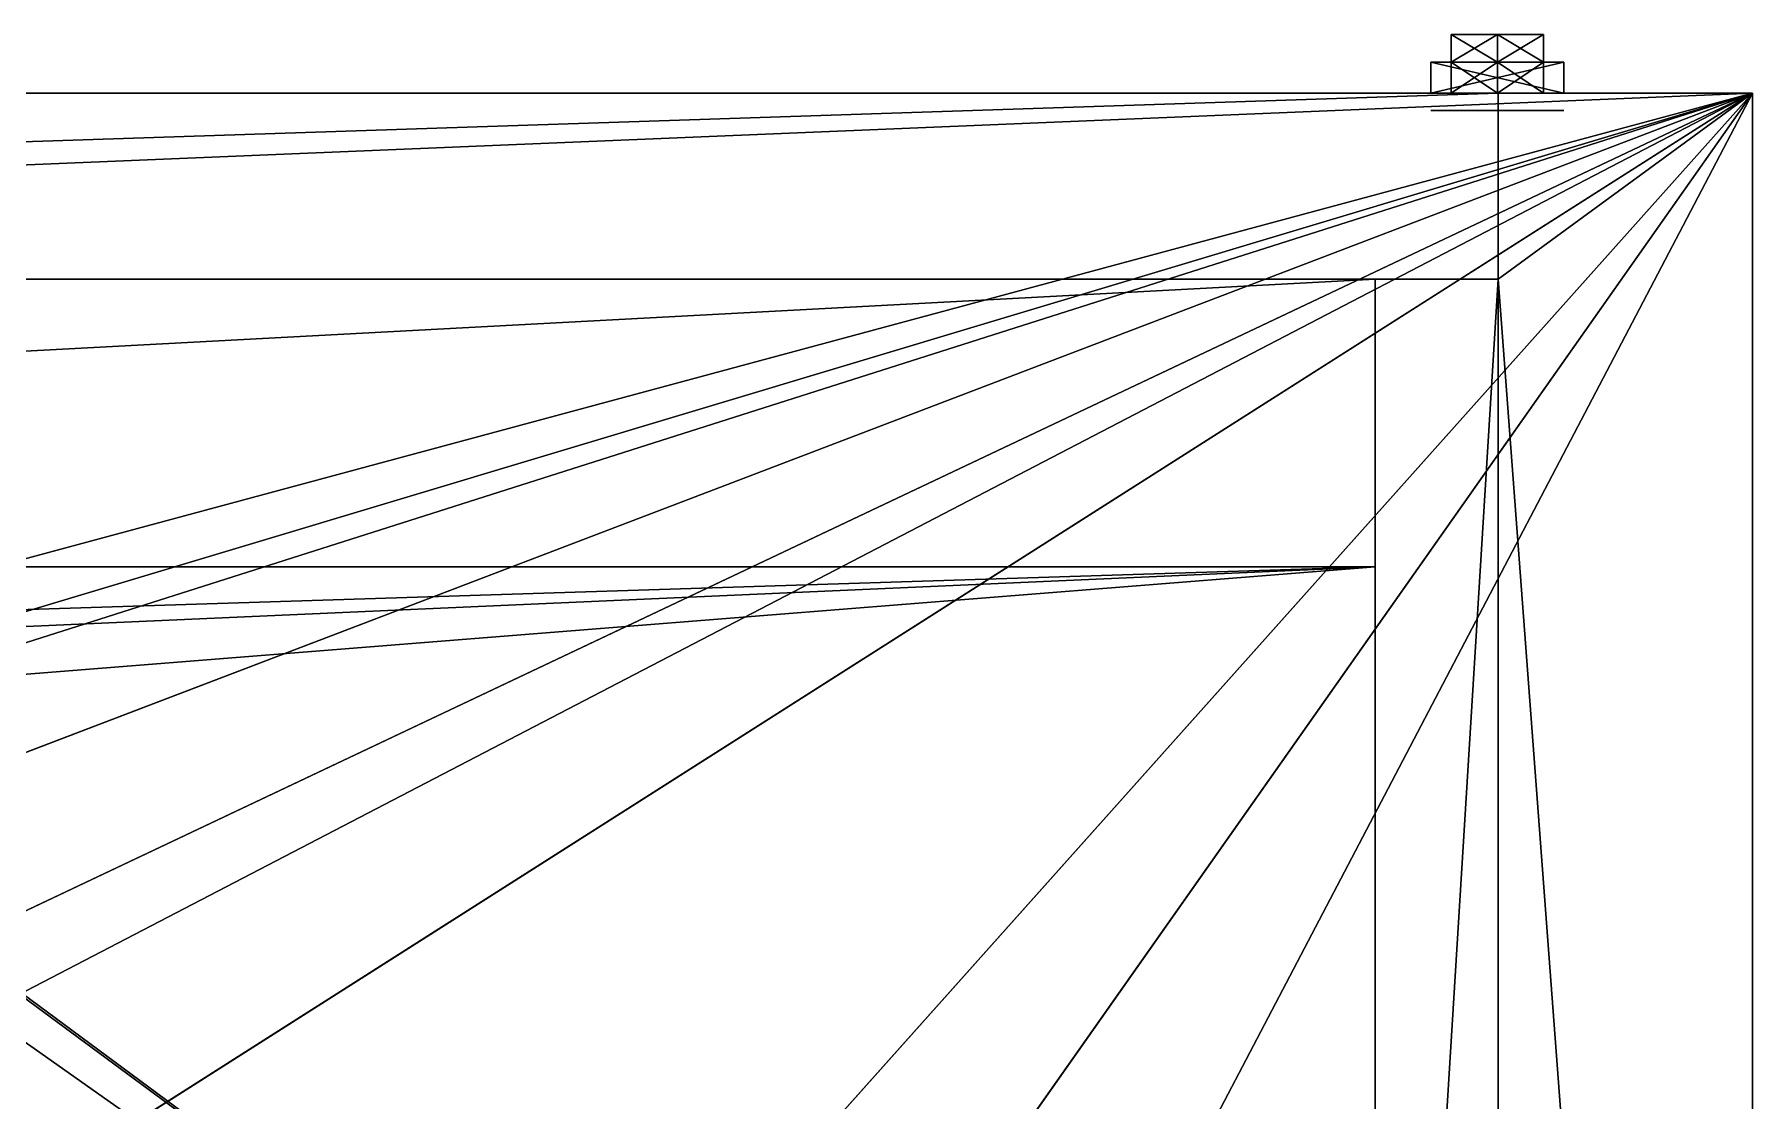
# Model space of a CAD drawing. Extents: x 0 to 36814, y -3929 to 172.
# Drawn here: x 36795.51 to 36814.01, y -3659.4 to -3647.92 of the extents above; entities that cross this region are included whole.
import ezdxf

# ---------------------------------------------------------------- set-up
doc = ezdxf.new("R2010")
doc.units = 0
doc.header["$LTSCALE"] = 25.4
doc.layers.get('0').update_dxf_attribs({"color": 13, "linetype": 'CONTINUOUS'})

# ---------------------------------------------------------------- blocks, each defined once
blk = doc.blocks.new('CVD_PLA_MA03_STL')
at = {"color": 0}
for p, q in [((36656.09, 662.242, 3775.241), (36716.801, 662.242, 3775.241)), ((36656.09, 662.242, 3777.241), (36716.801, 662.242, 3777.241)), ((36656.09, 662.242, 3775.241), (36716.801, 662.242, 3775.241)), ((36656.09, 662.242, 3777.241), (36716.801, 662.242, 3777.241)), ((36716.801, 662.242, 3775.241), (36719.539, 662.242, 3775.241)), ((36716.801, 662.242, 3775.241), (36719.539, 662.242, 3775.241)), ((36716.801, 662.242, 3775.241), (36716.801, 662.242, 3777.241)), ((36716.801, 662.242, 3777.241), (36716.801, 662.242, 3813.708)), ((36716.801, 662.242, 3777.241), (36716.801, 662.242, 3813.708)), ((36716.801, 658.242, 3777.241), (36716.801, 662.242, 3777.241)), ((36716.801, 658.242, 3777.241), (36716.801, 662.242, 3777.241)), ((36716.801, 662.242, 3775.241), (36716.801, 662.242, 3777.241)), ((36719.539, 662.242, 3775.241), (36719.539, 636.842, 3775.241)), ((36719.539, 662.242, 3775.241), (36719.539, 636.842, 3775.241)), ((36719.539, 662.242, 3775.241), (36719.539, 662.242, 3813.708)), ((36719.539, 662.242, 3775.241), (36719.539, 662.242, 3813.708)), ((36715.477, 658.242, 3777.241), (36716.801, 658.242, 3777.241)), ((36715.477, 658.242, 3798.716), (36715.477, 658.242, 3777.241)), ((36715.477, 658.242, 3798.716), (36715.477, 658.242, 3777.241)), ((36715.477, 650.197, 3777.241), (36715.477, 658.242, 3777.241)), ((36715.477, 650.197, 3777.241), (36715.477, 658.242, 3777.241)), ((36715.477, 658.242, 3777.241), (36716.801, 658.242, 3777.241)), ((36716.801, 658.242, 3777.241), (36716.801, 658.242, 3812.191)), ((36716.801, 658.242, 3777.241), (36716.801, 658.242, 3812.191)), ((36715.477, 650.197, 3780.341), (36657.41, 650.197, 3780.341)), ((36657.41, 650.197, 3777.241), (36715.477, 650.197, 3777.241)), ((36715.477, 650.197, 3780.341), (36657.41, 650.197, 3780.341)), ((36657.41, 650.197, 3777.241), (36715.477, 650.197, 3777.241)), ((36715.477, 650.197, 3777.241), (36715.477, 650.197, 3780.341)), ((36715.477, 650.197, 3780.341), (36715.477, 641.447, 3780.341)), ((36715.477, 650.197, 3780.341), (36715.477, 641.447, 3780.341)), ((36715.477, 650.197, 3777.241), (36715.477, 650.197, 3780.341)), ((36716.074, 649.707, 3775.241), (36716.074, 646.976, 3775.241)), ((36717.508, 649.707, 3775.241), (36716.074, 649.707, 3775.241)), ((36717.508, 649.707, 3775.427), (36716.074, 646.976, 3775.427)), ((36717.508, 649.707, 3775.427), (36716.074, 646.976, 3775.427)), ((36717.508, 649.707, 3775.427), (36716.074, 649.707, 3775.427)), ((36716.074, 649.707, 3775.427), (36716.074, 646.976, 3775.427)), ((36716.074, 646.976, 3774.904), (36716.074, 649.707, 3774.904)), ((36716.074, 649.707, 3774.904), (36716.293, 648.046, 3774.904)), ((36716.074, 649.707, 3774.904), (36716.293, 648.046, 3774.904)), ((36716.074, 649.707, 3774.904), (36716.293, 648.62, 3774.904)), ((36716.074, 649.707, 3774.904), (36716.293, 648.62, 3774.904)), ((36716.074, 649.707, 3774.904), (36716.793, 648.908, 3774.904)), ((36716.074, 649.707, 3774.904), (36716.793, 648.908, 3774.904)), ((36716.074, 649.707, 3774.904), (36717.508, 649.707, 3774.904)), ((36717.508, 649.707, 3775.241), (36716.074, 649.707, 3774.904)), ((36716.074, 649.707, 3774.904), (36716.074, 649.707, 3775.241)), ((36717.508, 649.707, 3775.241), (36716.074, 649.707, 3775.241)), ((36717.508, 649.707, 3775.241), (36716.074, 649.707, 3774.904)), ((36716.074, 649.707, 3774.904), (36717.508, 649.707, 3774.904)), ((36716.074, 649.707, 3774.904), (36716.074, 646.976, 3775.241)), ((36716.074, 649.707, 3775.241), (36716.074, 646.976, 3775.241)), ((36716.074, 649.707, 3774.904), (36716.074, 649.707, 3775.241)), ((36716.074, 649.707, 3774.904), (36716.074, 646.976, 3775.241)), ((36716.074, 646.976, 3774.904), (36716.074, 649.707, 3774.904)), ((36716.793, 648.908, 3774.904), (36717.508, 649.707, 3774.904)), ((36716.793, 648.908, 3774.904), (36717.508, 649.707, 3774.904)), ((36717.289, 648.046, 3774.904), (36717.508, 649.707, 3774.904)), ((36717.289, 648.046, 3774.904), (36717.508, 649.707, 3774.904)), ((36717.289, 648.62, 3774.904), (36717.508, 649.707, 3774.904)), ((36717.289, 648.62, 3774.904), (36717.508, 649.707, 3774.904)), ((36717.508, 646.976, 3775.241), (36717.508, 649.707, 3775.241)), ((36717.508, 646.976, 3775.427), (36717.508, 649.707, 3775.427)), ((36717.508, 649.707, 3774.904), (36717.508, 646.976, 3774.904)), ((36717.508, 649.707, 3775.241), (36717.508, 649.707, 3774.904)), ((36717.508, 646.976, 3774.904), (36717.508, 649.707, 3775.241)), ((36717.508, 646.976, 3775.241), (36717.508, 649.707, 3775.241)), ((36717.508, 646.976, 3774.904), (36717.508, 649.707, 3775.241)), ((36717.508, 649.707, 3774.904), (36717.508, 646.976, 3774.904)), ((36717.508, 649.707, 3775.241), (36717.508, 649.707, 3774.904)), ((36716.793, 648.908, 3774.904), (36716.293, 648.62, 3774.904)), ((36716.793, 648.908, 3774.904), (36716.293, 648.62, 3775.241)), ((36716.793, 648.908, 3774.904), (36716.293, 648.62, 3774.904)), ((36716.793, 648.908, 3774.904), (36716.293, 648.62, 3775.241)), ((36716.793, 648.908, 3775.241), (36716.293, 648.62, 3775.241)), ((36716.793, 648.908, 3774.904), (36716.293, 648.62, 3774.606)), ((36716.793, 648.908, 3774.904), (36716.293, 648.62, 3774.904)), ((36716.793, 648.908, 3774.904), (36716.293, 648.62, 3774.606)), ((36716.793, 648.908, 3774.606), (36716.293, 648.62, 3774.606)), ((36716.793, 648.908, 3774.904), (36716.293, 648.62, 3774.904)), ((36716.793, 648.908, 3774.606), (36716.293, 648.62, 3774.606)), ((36717.289, 648.62, 3774.904), (36716.793, 648.908, 3774.904)), ((36716.793, 648.908, 3774.904), (36716.793, 648.908, 3775.241)), ((36717.289, 648.62, 3774.904), (36716.793, 648.908, 3775.241)), ((36716.793, 648.908, 3774.904), (36716.793, 648.908, 3775.241)), ((36717.289, 648.62, 3774.904), (36716.793, 648.908, 3774.904)), ((36717.289, 648.62, 3774.904), (36716.793, 648.908, 3775.241)), ((36717.289, 648.62, 3775.241), (36716.793, 648.908, 3775.241)), ((36716.793, 648.908, 3774.904), (36716.793, 648.908, 3774.606)), ((36717.289, 648.62, 3774.904), (36716.793, 648.908, 3774.606)), ((36716.793, 648.908, 3774.904), (36716.793, 648.908, 3774.606)), ((36717.289, 648.62, 3774.904), (36716.793, 648.908, 3774.904)), ((36717.289, 648.62, 3774.904), (36716.793, 648.908, 3774.606)), ((36717.289, 648.62, 3774.606), (36716.793, 648.908, 3774.606)), ((36717.289, 648.62, 3774.904), (36716.793, 648.908, 3774.904)), ((36717.289, 648.62, 3774.606), (36716.793, 648.908, 3774.606)), ((36716.293, 648.62, 3774.904), (36716.293, 648.046, 3774.904)), ((36716.293, 648.62, 3775.241), (36716.293, 648.62, 3774.904)), ((36716.293, 648.046, 3774.904), (36716.293, 648.62, 3775.241)), ((36716.293, 648.62, 3775.241), (36716.293, 648.046, 3775.241)), ((36716.293, 648.046, 3774.904), (36716.293, 648.62, 3775.241)), ((36716.293, 648.62, 3774.904), (36716.293, 648.046, 3774.904)), ((36716.293, 648.62, 3775.241), (36716.293, 648.62, 3774.904)), ((36716.293, 648.62, 3774.606), (36716.293, 648.62, 3774.904)), ((36716.293, 648.62, 3774.606), (36716.293, 648.046, 3774.904)), ((36716.293, 648.62, 3774.904), (36716.293, 648.046, 3774.904)), ((36716.293, 648.62, 3774.606), (36716.293, 648.62, 3774.904)), ((36716.293, 648.62, 3774.606), (36716.293, 648.046, 3774.904)), ((36716.293, 648.62, 3774.606), (36716.293, 648.046, 3774.606)), ((36717.289, 648.62, 3774.904), (36716.293, 648.046, 3774.904)), ((36717.289, 648.62, 3774.904), (36716.293, 648.046, 3774.904)), ((36717.289, 648.62, 3774.904), (36716.293, 648.62, 3774.904)), ((36716.293, 648.62, 3774.904), (36716.293, 648.046, 3774.904)), ((36717.289, 648.62, 3774.904), (36716.293, 648.62, 3774.904)), ((36716.293, 648.62, 3774.606), (36716.293, 648.046, 3774.606)), ((36716.293, 648.62, 3774.606), (36717.289, 648.046, 3774.606)), ((36716.293, 648.62, 3774.606), (36717.289, 648.046, 3774.606)), ((36716.293, 648.62, 3774.606), (36717.289, 648.62, 3774.606)), ((36716.293, 648.62, 3774.606), (36717.289, 648.62, 3774.606)), ((36717.289, 648.046, 3774.904), (36717.289, 648.62, 3774.904)), ((36717.289, 648.62, 3774.904), (36717.289, 648.62, 3775.241)), ((36717.289, 648.62, 3774.904), (36717.289, 648.046, 3775.241)), ((36717.289, 648.046, 3775.241), (36717.289, 648.62, 3775.241)), ((36717.289, 648.62, 3774.904), (36717.289, 648.62, 3775.241)), ((36717.289, 648.62, 3774.904), (36717.289, 648.046, 3775.241)), ((36717.289, 648.046, 3774.904), (36717.289, 648.62, 3774.904)), ((36717.289, 648.046, 3774.606), (36717.289, 648.62, 3774.904)), ((36717.289, 648.046, 3774.904), (36717.289, 648.62, 3774.904)), ((36717.289, 648.046, 3774.606), (36717.289, 648.62, 3774.904)), ((36717.289, 648.046, 3774.606), (36717.289, 648.62, 3774.606)), ((36717.289, 648.62, 3774.606), (36717.289, 648.62, 3774.904)), ((36717.289, 648.62, 3774.606), (36717.289, 648.62, 3774.904)), ((36717.289, 648.046, 3774.904), (36717.289, 648.62, 3774.904)), ((36717.289, 648.046, 3774.606), (36717.289, 648.62, 3774.606)), ((36716.074, 646.976, 3774.904), (36716.293, 648.046, 3774.904)), ((36716.074, 646.976, 3774.904), (36716.293, 648.046, 3774.904)), ((36716.293, 648.046, 3774.904), (36717.508, 646.976, 3774.904)), ((36716.293, 648.046, 3774.904), (36717.508, 646.976, 3774.904)), ((36716.293, 648.046, 3774.904), (36716.793, 647.759, 3774.904)), ((36716.293, 648.046, 3775.241), (36716.293, 648.046, 3774.904)), ((36716.793, 647.759, 3775.241), (36716.293, 648.046, 3774.904)), ((36716.293, 648.046, 3775.241), (36716.293, 648.046, 3774.904)), ((36716.293, 648.046, 3775.241), (36716.793, 647.759, 3775.241)), ((36716.793, 647.759, 3775.241), (36716.293, 648.046, 3774.904)), ((36716.293, 648.046, 3774.904), (36716.793, 647.759, 3774.904)), ((36716.793, 647.759, 3774.606), (36716.293, 648.046, 3774.904)), ((36716.293, 648.046, 3774.904), (36716.293, 648.046, 3774.606)), ((36716.293, 648.046, 3774.606), (36716.793, 647.759, 3774.606)), ((36716.793, 647.759, 3774.606), (36716.293, 648.046, 3774.904)), ((36716.293, 648.046, 3774.904), (36716.793, 647.759, 3774.904)), ((36716.293, 648.046, 3774.904), (36716.293, 648.046, 3774.606)), ((36717.289, 648.046, 3774.904), (36716.293, 648.046, 3774.904)), ((36716.293, 648.046, 3774.904), (36716.793, 647.759, 3774.904)), ((36717.289, 648.046, 3774.904), (36716.293, 648.046, 3774.904)), ((36716.293, 648.046, 3774.606), (36717.289, 648.046, 3774.606)), ((36716.293, 648.046, 3774.606), (36716.793, 647.759, 3774.606)), ((36716.293, 648.046, 3774.606), (36717.289, 648.046, 3774.606)), ((36716.793, 647.759, 3774.904), (36717.289, 648.046, 3774.904)), ((36717.289, 648.046, 3775.241), (36716.793, 647.759, 3774.904)), ((36716.793, 647.759, 3775.241), (36717.289, 648.046, 3775.241)), ((36717.289, 648.046, 3775.241), (36716.793, 647.759, 3774.904)), ((36716.793, 647.759, 3774.904), (36717.289, 648.046, 3774.904)), ((36717.289, 648.046, 3774.606), (36716.793, 647.759, 3774.904)), ((36716.793, 647.759, 3774.606), (36717.289, 648.046, 3774.606)), ((36717.289, 648.046, 3774.606), (36716.793, 647.759, 3774.904)), ((36716.793, 647.759, 3774.904), (36717.289, 648.046, 3774.904)), ((36716.793, 647.759, 3774.904), (36717.289, 648.046, 3774.904)), ((36716.793, 647.759, 3774.606), (36717.289, 648.046, 3774.606)), ((36717.508, 646.976, 3774.904), (36717.289, 648.046, 3774.904)), ((36717.508, 646.976, 3774.904), (36717.289, 648.046, 3774.904)), ((36717.289, 648.046, 3775.241), (36717.289, 648.046, 3774.904)), ((36717.289, 648.046, 3775.241), (36717.289, 648.046, 3774.904)), ((36717.289, 648.046, 3774.904), (36717.289, 648.046, 3774.606)), ((36717.289, 648.046, 3774.904), (36717.289, 648.046, 3774.606)), ((36716.793, 647.759, 3774.904), (36717.508, 646.976, 3774.904)), ((36716.793, 647.759, 3774.904), (36717.508, 646.976, 3774.904)), ((36716.793, 647.759, 3774.904), (36716.793, 647.759, 3775.241)), ((36716.793, 647.759, 3774.904), (36716.793, 647.759, 3775.241)), ((36716.793, 647.759, 3774.904), (36716.793, 647.759, 3774.606)), ((36716.793, 647.759, 3774.904), (36716.793, 647.759, 3774.606)), ((36716.074, 646.976, 3775.241), (36717.508, 646.976, 3775.241)), ((36716.074, 646.976, 3775.427), (36717.508, 646.976, 3775.427)), ((36717.508, 646.976, 3774.904), (36716.074, 646.976, 3774.904)), ((36716.074, 646.976, 3774.904), (36716.074, 646.976, 3775.241)), ((36717.508, 646.976, 3774.904), (36716.074, 646.976, 3775.241)), ((36716.074, 646.976, 3774.904), (36716.074, 646.976, 3775.241)), ((36717.508, 646.976, 3774.904), (36716.074, 646.976, 3774.904)), ((36717.508, 646.976, 3774.904), (36716.074, 646.976, 3775.241)), ((36716.074, 646.976, 3775.241), (36717.508, 646.976, 3775.241)), ((36717.508, 646.976, 3774.904), (36717.508, 646.976, 3775.241)), ((36717.508, 646.976, 3774.904), (36717.508, 646.976, 3775.241)), ((36715.477, 641.447, 3780.341), (36657.41, 641.447, 3780.341)), ((36715.477, 641.447, 3780.341), (36657.41, 641.447, 3780.341)), ((36715.477, 641.447, 3795.716), (36715.477, 641.447, 3780.341)), ((36715.477, 641.447, 3795.716), (36715.477, 641.447, 3780.341)), ((36719.539, 636.842, 3775.241), (36652.848, 636.842, 3775.241)), ((36719.539, 636.842, 3775.241), (36652.848, 636.842, 3778.01)), ((36719.539, 636.842, 3775.241), (36652.848, 636.842, 3775.241)), ((36719.539, 636.842, 3775.241), (36652.848, 636.842, 3778.01)), ((36719.539, 636.842, 3775.241), (36652.848, 636.842, 3793.222)), ((36719.539, 636.842, 3775.241), (36652.848, 636.842, 3793.222)), ((36719.539, 636.842, 3775.241), (36664.488, 636.842, 3791.77)), ((36719.539, 636.842, 3775.241), (36664.488, 636.842, 3791.77)), ((36719.539, 636.842, 3775.241), (36667.609, 636.842, 3791.77)), ((36719.539, 636.842, 3775.241), (36667.609, 636.842, 3791.77)), ((36719.539, 636.842, 3775.241), (36669.172, 636.842, 3794.474)), ((36719.539, 636.842, 3775.241), (36669.172, 636.842, 3794.474)), ((36719.539, 636.842, 3775.241), (36684.633, 636.842, 3791.77)), ((36719.539, 636.842, 3775.241), (36684.633, 636.842, 3791.77)), ((36719.539, 636.842, 3775.241), (36687.754, 636.842, 3791.77)), ((36719.539, 636.842, 3775.241), (36687.754, 636.842, 3791.77)), ((36719.539, 636.842, 3775.241), (36689.316, 636.842, 3794.474)), ((36719.539, 636.842, 3775.241), (36689.316, 636.842, 3794.474)), ((36719.539, 636.842, 3775.241), (36704.777, 636.842, 3791.77)), ((36719.539, 636.842, 3775.241), (36704.777, 636.842, 3791.77)), ((36719.539, 636.842, 3775.241), (36707.902, 636.842, 3791.77)), ((36719.539, 636.842, 3775.241), (36707.902, 636.842, 3791.77)), ((36719.539, 636.842, 3775.241), (36709.461, 636.842, 3794.474)), ((36719.539, 636.842, 3775.241), (36709.461, 636.842, 3794.474)), ((36719.539, 636.842, 3813.708), (36719.539, 636.842, 3775.241)), ((36719.539, 636.842, 3813.708), (36719.539, 636.842, 3775.241))]:
    blk.add_line(p, q, dxfattribs=at)
mesh = blk.add_polyface(dxfattribs=at)
corners = [(36716.801, 662.242, 3775.241), (36656.09, 658.242, 3775.241), (36656.09, 662.242, 3775.241), (36657.41, 658.242, 3775.241), (36657.41, 656.342, 3775.241), (36657.41, 653.32, 3775.241), (36716.074, 649.707, 3775.241), (36717.508, 649.707, 3775.241), (36719.539, 662.242, 3775.241), (36717.508, 646.976, 3775.241), (36652.848, 636.842, 3775.241), (36652.848, 653.32, 3775.241), (36719.539, 636.842, 3775.241), (36716.074, 646.976, 3775.241)]
mesh.append_faces([[corners[k] for k in face] for face in [(0, 1, 2), (5, 10, 11)]], dxfattribs={"vtx0": -1, "color": 0})
mesh.append_faces([[corners[k] for k in face] for face in [(1, 0, 3), (3, 0, 4), (4, 0, 5), (6, 0, 7), (7, 8, 9), (10, 5, 12), (13, 5, 6), (12, 9, 8)]], dxfattribs={"vtx0": -1, "vtx1": -1, "color": 0})
mesh.append_faces([[corners[k] for k in face] for face in [(5, 0, 6), (12, 5, 13)]], dxfattribs={"vtx0": -1, "vtx1": -1, "vtx2": -1, "color": 0})
mesh.append_faces([[corners[k] for k in face] for face in [(7, 0, 8), (12, 13, 9)]], dxfattribs={"vtx0": -1, "vtx2": -1, "color": 0})
mesh = blk.add_polyface(dxfattribs=at)
corners = [(36715.477, 650.197, 3777.241), (36657.41, 658.242, 3777.241), (36657.41, 650.197, 3777.241), (36656.09, 662.242, 3777.241), (36656.09, 658.242, 3777.241), (36716.801, 662.242, 3777.241), (36715.477, 658.242, 3777.241), (36716.801, 658.242, 3777.241)]
mesh.append_faces([[corners[k] for k in face] for face in [(0, 1, 2), (1, 3, 4), (5, 6, 7)]], dxfattribs={"vtx0": -1, "color": 0})
mesh.append_faces([[corners[k] for k in face] for face in [(3, 1, 5), (6, 1, 0)]], dxfattribs={"vtx0": -1, "vtx1": -1, "color": 0})
mesh.append_faces([[corners[k] for k in face] for face in [(5, 1, 6)]], dxfattribs={"vtx0": -1, "vtx1": -1, "vtx2": -1, "color": 0})
mesh = blk.add_polyface(dxfattribs=at)
corners = [(36656.09, 662.242, 3777.241), (36716.801, 662.242, 3775.241), (36656.09, 662.242, 3775.241), (36716.801, 662.242, 3777.241)]
mesh.append_faces([[corners[k] for k in face] for face in [(0, 1, 2), (1, 0, 3)]], dxfattribs={"vtx0": -1, "color": 0})
mesh = blk.add_polyface(dxfattribs=at)
corners = [(36716.801, 662.242, 3777.241), (36719.539, 662.242, 3775.241), (36716.801, 662.242, 3775.241), (36719.539, 662.242, 3813.708), (36716.801, 662.242, 3813.708)]
mesh.append_faces([[corners[k] for k in face] for face in [(0, 1, 2), (3, 0, 4)]], dxfattribs={"vtx0": -1, "color": 0})
mesh.append_faces([[corners[k] for k in face] for face in [(1, 0, 3)]], dxfattribs={"vtx0": -1, "vtx1": -1, "color": 0})
mesh = blk.add_polyface(dxfattribs=at)
corners = [(36716.801, 645.197, 3813.708), (36716.801, 657.32, 3812.191), (36716.801, 645.197, 3812.191), (36716.801, 662.242, 3813.708), (36716.801, 658.242, 3812.191), (36716.801, 658.242, 3777.241), (36716.801, 662.242, 3777.241)]
mesh.append_faces([[corners[k] for k in face] for face in [(0, 1, 2), (5, 3, 6)]], dxfattribs={"vtx0": -1, "color": 0})
mesh.append_faces([[corners[k] for k in face] for face in [(1, 3, 4), (4, 3, 5)]], dxfattribs={"vtx0": -1, "vtx1": -1, "color": 0})
mesh.append_faces([[corners[k] for k in face] for face in [(1, 0, 3)]], dxfattribs={"vtx0": -1, "vtx2": -1, "color": 0})
mesh = blk.add_polyface(dxfattribs=at)
corners = [(36719.539, 662.242, 3775.241), (36719.539, 636.842, 3813.708), (36719.539, 636.842, 3775.241), (36719.539, 662.242, 3813.708)]
mesh.append_faces([[corners[k] for k in face] for face in [(0, 1, 2), (1, 0, 3)]], dxfattribs={"vtx0": -1, "color": 0})
mesh = blk.add_polyface(dxfattribs=at)
corners = [(36715.477, 658.242, 3798.716), (36716.801, 658.242, 3777.241), (36715.477, 658.242, 3777.241), (36716.801, 658.242, 3812.191), (36715.477, 658.242, 3812.191)]
mesh.append_faces([[corners[k] for k in face] for face in [(0, 1, 2), (3, 0, 4)]], dxfattribs={"vtx0": -1, "color": 0})
mesh.append_faces([[corners[k] for k in face] for face in [(1, 0, 3)]], dxfattribs={"vtx0": -1, "vtx1": -1, "color": 0})
mesh = blk.add_polyface(dxfattribs=at)
corners = [(36715.477, 650.197, 3798.716), (36715.477, 645.447, 3795.716), (36715.477, 645.447, 3798.716), (36715.477, 650.197, 3780.341), (36715.477, 658.242, 3777.241), (36715.477, 650.197, 3777.241), (36715.477, 658.242, 3798.716), (36715.477, 641.447, 3795.716), (36715.477, 641.447, 3780.341)]
mesh.append_faces([[corners[k] for k in face] for face in [(0, 1, 2), (3, 4, 5), (4, 0, 6), (7, 3, 8)]], dxfattribs={"vtx0": -1, "color": 0})
mesh.append_faces([[corners[k] for k in face] for face in [(1, 0, 3), (4, 3, 0)]], dxfattribs={"vtx0": -1, "vtx1": -1, "vtx2": -1, "color": 0})
mesh.append_faces([[corners[k] for k in face] for face in [(3, 7, 1)]], dxfattribs={"vtx0": -1, "vtx2": -1, "color": 0})
mesh = blk.add_polyface(dxfattribs=at)
corners = [(36715.477, 641.447, 3780.341), (36657.41, 650.197, 3780.341), (36657.41, 641.447, 3780.341), (36715.477, 650.197, 3780.341)]
mesh.append_faces([[corners[k] for k in face] for face in [(0, 1, 2), (1, 0, 3)]], dxfattribs={"vtx0": -1, "color": 0})
mesh = blk.add_polyface(dxfattribs=at)
corners = [(36657.41, 650.197, 3780.341), (36715.477, 650.197, 3777.241), (36657.41, 650.197, 3777.241), (36715.477, 650.197, 3780.341)]
mesh.append_faces([[corners[k] for k in face] for face in [(0, 1, 2), (1, 0, 3)]], dxfattribs={"vtx0": -1, "color": 0})
mesh = blk.add_polyface(dxfattribs=at)
corners = [(36717.508, 649.707, 3775.427), (36716.074, 646.976, 3775.427), (36717.508, 646.976, 3775.427)]
mesh.append_faces([[corners[k] for k in face] for face in [(0, 1, 2)]], dxfattribs={"color": 0})
mesh = blk.add_polyface(dxfattribs=at)
corners = [(36717.508, 649.707, 3775.427), (36716.074, 649.707, 3775.427), (36716.074, 646.976, 3775.427)]
mesh.append_faces([[corners[k] for k in face] for face in [(0, 1, 2)]], dxfattribs={"color": 0})
mesh = blk.add_polyface(dxfattribs=at)
corners = [(36716.293, 648.046, 3774.904), (36716.074, 646.976, 3774.904), (36716.074, 649.707, 3774.904)]
mesh.append_faces([[corners[k] for k in face] for face in [(0, 1, 2)]], dxfattribs={"color": 0})
mesh = blk.add_polyface(dxfattribs=at)
corners = [(36716.293, 648.046, 3774.904), (36716.074, 649.707, 3774.904), (36716.293, 648.62, 3774.904)]
mesh.append_faces([[corners[k] for k in face] for face in [(0, 1, 2)]], dxfattribs={"color": 0})
mesh = blk.add_polyface(dxfattribs=at)
corners = [(36716.793, 648.908, 3774.904), (36716.293, 648.62, 3774.904), (36716.074, 649.707, 3774.904)]
mesh.append_faces([[corners[k] for k in face] for face in [(0, 1, 2)]], dxfattribs={"color": 0})
mesh = blk.add_polyface(dxfattribs=at)
corners = [(36717.508, 649.707, 3774.904), (36716.793, 648.908, 3774.904), (36716.074, 649.707, 3774.904)]
mesh.append_faces([[corners[k] for k in face] for face in [(0, 1, 2)]], dxfattribs={"color": 0})
mesh = blk.add_polyface(dxfattribs=at)
corners = [(36717.508, 649.707, 3775.241), (36716.074, 649.707, 3774.904), (36716.074, 649.707, 3775.241)]
mesh.append_faces([[corners[k] for k in face] for face in [(0, 1, 2)]], dxfattribs={"color": 0})
mesh = blk.add_polyface(dxfattribs=at)
corners = [(36717.508, 649.707, 3775.241), (36717.508, 649.707, 3774.904), (36716.074, 649.707, 3774.904)]
mesh.append_faces([[corners[k] for k in face] for face in [(0, 1, 2)]], dxfattribs={"color": 0})
mesh = blk.add_polyface(dxfattribs=at)
corners = [(36716.074, 649.707, 3774.904), (36716.074, 646.976, 3775.241), (36716.074, 649.707, 3775.241)]
mesh.append_faces([[corners[k] for k in face] for face in [(0, 1, 2)]], dxfattribs={"color": 0})
mesh = blk.add_polyface(dxfattribs=at)
corners = [(36716.074, 649.707, 3774.904), (36716.074, 646.976, 3774.904), (36716.074, 646.976, 3775.241)]
mesh.append_faces([[corners[k] for k in face] for face in [(0, 1, 2)]], dxfattribs={"color": 0})
mesh = blk.add_polyface(dxfattribs=at)
corners = [(36717.508, 649.707, 3774.904), (36717.289, 648.62, 3774.904), (36716.793, 648.908, 3774.904)]
mesh.append_faces([[corners[k] for k in face] for face in [(0, 1, 2)]], dxfattribs={"color": 0})
mesh = blk.add_polyface(dxfattribs=at)
corners = [(36717.508, 646.976, 3774.904), (36717.289, 648.046, 3774.904), (36717.508, 649.707, 3774.904)]
mesh.append_faces([[corners[k] for k in face] for face in [(0, 1, 2)]], dxfattribs={"color": 0})
mesh = blk.add_polyface(dxfattribs=at)
corners = [(36717.508, 649.707, 3774.904), (36717.289, 648.046, 3774.904), (36717.289, 648.62, 3774.904)]
mesh.append_faces([[corners[k] for k in face] for face in [(0, 1, 2)]], dxfattribs={"color": 0})
mesh = blk.add_polyface(dxfattribs=at)
corners = [(36717.508, 649.707, 3775.241), (36717.508, 646.976, 3775.241), (36717.508, 646.976, 3774.904)]
mesh.append_faces([[corners[k] for k in face] for face in [(0, 1, 2)]], dxfattribs={"color": 0})
mesh = blk.add_polyface(dxfattribs=at)
corners = [(36717.508, 649.707, 3774.904), (36717.508, 649.707, 3775.241), (36717.508, 646.976, 3774.904)]
mesh.append_faces([[corners[k] for k in face] for face in [(0, 1, 2)]], dxfattribs={"color": 0})
mesh = blk.add_polyface(dxfattribs=at)
corners = [(36716.293, 648.62, 3775.241), (36716.293, 648.62, 3774.904), (36716.793, 648.908, 3774.904)]
mesh.append_faces([[corners[k] for k in face] for face in [(0, 1, 2)]], dxfattribs={"color": 0})
mesh = blk.add_polyface(dxfattribs=at)
corners = [(36716.293, 648.62, 3775.241), (36716.793, 648.908, 3774.904), (36716.793, 648.908, 3775.241)]
mesh.append_faces([[corners[k] for k in face] for face in [(0, 1, 2)]], dxfattribs={"color": 0})
mesh = blk.add_polyface(dxfattribs=at)
corners = [(36716.793, 648.908, 3774.904), (36716.293, 648.62, 3774.606), (36716.293, 648.62, 3774.904)]
mesh.append_faces([[corners[k] for k in face] for face in [(0, 1, 2)]], dxfattribs={"color": 0})
mesh = blk.add_polyface(dxfattribs=at)
corners = [(36716.793, 648.908, 3774.904), (36716.793, 648.908, 3774.606), (36716.293, 648.62, 3774.606)]
mesh.append_faces([[corners[k] for k in face] for face in [(0, 1, 2)]], dxfattribs={"color": 0})
mesh = blk.add_polyface(dxfattribs=at)
corners = [(36717.289, 648.62, 3774.904), (36716.793, 648.908, 3774.904), (36716.293, 648.62, 3774.904)]
mesh.append_faces([[corners[k] for k in face] for face in [(0, 1, 2)]], dxfattribs={"color": 0})
mesh = blk.add_polyface(dxfattribs=at)
corners = [(36717.289, 648.62, 3774.606), (36716.293, 648.62, 3774.606), (36716.793, 648.908, 3774.606)]
mesh.append_faces([[corners[k] for k in face] for face in [(0, 1, 2)]], dxfattribs={"color": 0})
mesh = blk.add_polyface(dxfattribs=at)
corners = [(36716.793, 648.908, 3775.241), (36716.793, 648.908, 3774.904), (36717.289, 648.62, 3774.904)]
mesh.append_faces([[corners[k] for k in face] for face in [(0, 1, 2)]], dxfattribs={"color": 0})
mesh = blk.add_polyface(dxfattribs=at)
corners = [(36716.793, 648.908, 3775.241), (36717.289, 648.62, 3774.904), (36717.289, 648.62, 3775.241)]
mesh.append_faces([[corners[k] for k in face] for face in [(0, 1, 2)]], dxfattribs={"color": 0})
mesh = blk.add_polyface(dxfattribs=at)
corners = [(36717.289, 648.62, 3774.904), (36716.793, 648.908, 3774.606), (36716.793, 648.908, 3774.904)]
mesh.append_faces([[corners[k] for k in face] for face in [(0, 1, 2)]], dxfattribs={"color": 0})
mesh = blk.add_polyface(dxfattribs=at)
corners = [(36717.289, 648.62, 3774.904), (36717.289, 648.62, 3774.606), (36716.793, 648.908, 3774.606)]
mesh.append_faces([[corners[k] for k in face] for face in [(0, 1, 2)]], dxfattribs={"color": 0})
mesh = blk.add_polyface(dxfattribs=at)
corners = [(36716.293, 648.62, 3775.241), (36716.293, 648.046, 3775.241), (36716.293, 648.046, 3774.904)]
mesh.append_faces([[corners[k] for k in face] for face in [(0, 1, 2)]], dxfattribs={"color": 0})
mesh = blk.add_polyface(dxfattribs=at)
corners = [(36716.293, 648.62, 3774.904), (36716.293, 648.62, 3775.241), (36716.293, 648.046, 3774.904)]
mesh.append_faces([[corners[k] for k in face] for face in [(0, 1, 2)]], dxfattribs={"color": 0})
mesh = blk.add_polyface(dxfattribs=at)
corners = [(36716.293, 648.62, 3774.904), (36716.293, 648.62, 3774.606), (36716.293, 648.046, 3774.904)]
mesh.append_faces([[corners[k] for k in face] for face in [(0, 1, 2)]], dxfattribs={"color": 0})
mesh = blk.add_polyface(dxfattribs=at)
corners = [(36716.293, 648.62, 3774.606), (36716.293, 648.046, 3774.606), (36716.293, 648.046, 3774.904)]
mesh.append_faces([[corners[k] for k in face] for face in [(0, 1, 2)]], dxfattribs={"color": 0})
mesh = blk.add_polyface(dxfattribs=at)
corners = [(36717.289, 648.62, 3774.904), (36716.293, 648.046, 3774.904), (36717.289, 648.046, 3774.904)]
mesh.append_faces([[corners[k] for k in face] for face in [(0, 1, 2)]], dxfattribs={"color": 0})
mesh = blk.add_polyface(dxfattribs=at)
corners = [(36717.289, 648.62, 3774.904), (36716.293, 648.62, 3774.904), (36716.293, 648.046, 3774.904)]
mesh.append_faces([[corners[k] for k in face] for face in [(0, 1, 2)]], dxfattribs={"color": 0})
mesh = blk.add_polyface(dxfattribs=at)
corners = [(36717.289, 648.046, 3774.606), (36716.293, 648.046, 3774.606), (36716.293, 648.62, 3774.606)]
mesh.append_faces([[corners[k] for k in face] for face in [(0, 1, 2)]], dxfattribs={"color": 0})
mesh = blk.add_polyface(dxfattribs=at)
corners = [(36717.289, 648.046, 3774.606), (36716.293, 648.62, 3774.606), (36717.289, 648.62, 3774.606)]
mesh.append_faces([[corners[k] for k in face] for face in [(0, 1, 2)]], dxfattribs={"color": 0})
mesh = blk.add_polyface(dxfattribs=at)
corners = [(36717.289, 648.62, 3774.904), (36717.289, 648.046, 3775.241), (36717.289, 648.62, 3775.241)]
mesh.append_faces([[corners[k] for k in face] for face in [(0, 1, 2)]], dxfattribs={"color": 0})
mesh = blk.add_polyface(dxfattribs=at)
corners = [(36717.289, 648.62, 3774.904), (36717.289, 648.046, 3774.904), (36717.289, 648.046, 3775.241)]
mesh.append_faces([[corners[k] for k in face] for face in [(0, 1, 2)]], dxfattribs={"color": 0})
mesh = blk.add_polyface(dxfattribs=at)
corners = [(36717.289, 648.62, 3774.904), (36717.289, 648.046, 3774.904), (36717.289, 648.046, 3774.606)]
mesh.append_faces([[corners[k] for k in face] for face in [(0, 1, 2)]], dxfattribs={"color": 0})
mesh = blk.add_polyface(dxfattribs=at)
corners = [(36717.289, 648.62, 3774.904), (36717.289, 648.046, 3774.606), (36717.289, 648.62, 3774.606)]
mesh.append_faces([[corners[k] for k in face] for face in [(0, 1, 2)]], dxfattribs={"color": 0})
mesh = blk.add_polyface(dxfattribs=at)
corners = [(36717.508, 646.976, 3774.904), (36716.074, 646.976, 3774.904), (36716.293, 648.046, 3774.904)]
mesh.append_faces([[corners[k] for k in face] for face in [(0, 1, 2)]], dxfattribs={"color": 0})
mesh = blk.add_polyface(dxfattribs=at)
corners = [(36717.508, 646.976, 3774.904), (36716.293, 648.046, 3774.904), (36716.793, 647.759, 3774.904)]
mesh.append_faces([[corners[k] for k in face] for face in [(0, 1, 2)]], dxfattribs={"color": 0})
mesh = blk.add_polyface(dxfattribs=at)
corners = [(36716.793, 647.759, 3775.241), (36716.293, 648.046, 3774.904), (36716.293, 648.046, 3775.241)]
mesh.append_faces([[corners[k] for k in face] for face in [(0, 1, 2)]], dxfattribs={"color": 0})
mesh = blk.add_polyface(dxfattribs=at)
corners = [(36716.793, 647.759, 3775.241), (36716.793, 647.759, 3774.904), (36716.293, 648.046, 3774.904)]
mesh.append_faces([[corners[k] for k in face] for face in [(0, 1, 2)]], dxfattribs={"color": 0})
mesh = blk.add_polyface(dxfattribs=at)
corners = [(36716.293, 648.046, 3774.904), (36716.293, 648.046, 3774.606), (36716.793, 647.759, 3774.606)]
mesh.append_faces([[corners[k] for k in face] for face in [(0, 1, 2)]], dxfattribs={"color": 0})
mesh = blk.add_polyface(dxfattribs=at)
corners = [(36716.293, 648.046, 3774.904), (36716.793, 647.759, 3774.606), (36716.793, 647.759, 3774.904)]
mesh.append_faces([[corners[k] for k in face] for face in [(0, 1, 2)]], dxfattribs={"color": 0})
mesh = blk.add_polyface(dxfattribs=at)
corners = [(36717.289, 648.046, 3774.904), (36716.293, 648.046, 3774.904), (36716.793, 647.759, 3774.904)]
mesh.append_faces([[corners[k] for k in face] for face in [(0, 1, 2)]], dxfattribs={"color": 0})
mesh = blk.add_polyface(dxfattribs=at)
corners = [(36717.289, 648.046, 3774.606), (36716.793, 647.759, 3774.606), (36716.293, 648.046, 3774.606)]
mesh.append_faces([[corners[k] for k in face] for face in [(0, 1, 2)]], dxfattribs={"color": 0})
mesh = blk.add_polyface(dxfattribs=at)
corners = [(36717.508, 646.976, 3774.904), (36716.793, 647.759, 3774.904), (36717.289, 648.046, 3774.904)]
mesh.append_faces([[corners[k] for k in face] for face in [(0, 1, 2)]], dxfattribs={"color": 0})
mesh = blk.add_polyface(dxfattribs=at)
corners = [(36717.289, 648.046, 3775.241), (36716.793, 647.759, 3774.904), (36716.793, 647.759, 3775.241)]
mesh.append_faces([[corners[k] for k in face] for face in [(0, 1, 2)]], dxfattribs={"color": 0})
mesh = blk.add_polyface(dxfattribs=at)
corners = [(36717.289, 648.046, 3775.241), (36717.289, 648.046, 3774.904), (36716.793, 647.759, 3774.904)]
mesh.append_faces([[corners[k] for k in face] for face in [(0, 1, 2)]], dxfattribs={"color": 0})
mesh = blk.add_polyface(dxfattribs=at)
corners = [(36716.793, 647.759, 3774.904), (36716.793, 647.759, 3774.606), (36717.289, 648.046, 3774.606)]
mesh.append_faces([[corners[k] for k in face] for face in [(0, 1, 2)]], dxfattribs={"color": 0})
mesh = blk.add_polyface(dxfattribs=at)
corners = [(36716.793, 647.759, 3774.904), (36717.289, 648.046, 3774.606), (36717.289, 648.046, 3774.904)]
mesh.append_faces([[corners[k] for k in face] for face in [(0, 1, 2)]], dxfattribs={"color": 0})
mesh = blk.add_polyface(dxfattribs=at)
corners = [(36716.074, 646.976, 3775.241), (36716.074, 646.976, 3774.904), (36717.508, 646.976, 3774.904)]
mesh.append_faces([[corners[k] for k in face] for face in [(0, 1, 2)]], dxfattribs={"color": 0})
mesh = blk.add_polyface(dxfattribs=at)
corners = [(36716.074, 646.976, 3775.241), (36717.508, 646.976, 3774.904), (36717.508, 646.976, 3775.241)]
mesh.append_faces([[corners[k] for k in face] for face in [(0, 1, 2)]], dxfattribs={"color": 0})
mesh = blk.add_polyface(dxfattribs=at)
corners = [(36657.41, 641.447, 3780.341), (36693.721, 641.447, 3781.028), (36715.477, 641.447, 3780.341), (36692.168, 641.447, 3781.233), (36690.721, 641.447, 3781.832), (36657.41, 641.447, 3795.716), (36689.478, 641.447, 3782.786), (36688.525, 641.447, 3784.028), (36687.925, 641.447, 3785.476), (36687.721, 641.447, 3787.028), (36687.925, 641.447, 3788.581), (36688.525, 641.447, 3790.028), (36689.478, 641.447, 3791.271), (36690.721, 641.447, 3792.225), (36692.168, 641.447, 3792.824), (36693.721, 641.447, 3793.028), (36696.721, 641.447, 3781.832), (36715.477, 641.447, 3795.716), (36695.274, 641.447, 3781.233), (36697.963, 641.447, 3782.786), (36698.917, 641.447, 3784.028), (36699.516, 641.447, 3785.476), (36699.721, 641.447, 3787.028), (36699.516, 641.447, 3788.581), (36698.917, 641.447, 3790.028), (36697.963, 641.447, 3791.271), (36696.721, 641.447, 3792.225), (36695.274, 641.447, 3792.824)]
mesh.append_faces([[corners[k] for k in face] for face in [(0, 1, 2), (1, 0, 3), (3, 0, 4), (4, 5, 6), (6, 5, 7), (7, 5, 8), (8, 5, 9), (9, 5, 10), (10, 5, 11), (11, 5, 12), (12, 5, 13), (13, 5, 14), (14, 5, 15), (2, 16, 17), (16, 2, 18), (18, 2, 1), (17, 15, 5)]], dxfattribs={"vtx0": -1, "vtx1": -1, "color": 0})
mesh.append_faces([[corners[k] for k in face] for face in [(4, 0, 5), (17, 16, 19), (17, 19, 20), (17, 20, 21), (17, 21, 22), (17, 22, 23), (17, 23, 24), (17, 24, 25), (17, 25, 26), (17, 26, 27), (17, 27, 15)]], dxfattribs={"vtx0": -1, "vtx2": -1, "color": 0})
mesh = blk.add_polyface(dxfattribs=at)
corners = [(36652.848, 636.842, 3778.01), (36652.848, 636.842, 3775.241), (36719.539, 636.842, 3775.241)]
mesh.append_faces([[corners[k] for k in face] for face in [(0, 1, 2)]], dxfattribs={"color": 0})
mesh = blk.add_polyface(dxfattribs=at)
corners = [(36652.848, 636.842, 3793.222), (36652.848, 636.842, 3778.01), (36719.539, 636.842, 3775.241)]
mesh.append_faces([[corners[k] for k in face] for face in [(0, 1, 2)]], dxfattribs={"color": 0})
mesh = blk.add_polyface(dxfattribs=at)
corners = [(36652.848, 636.842, 3793.222), (36719.539, 636.842, 3775.241), (36664.488, 636.842, 3791.77)]
mesh.append_faces([[corners[k] for k in face] for face in [(0, 1, 2)]], dxfattribs={"color": 0})
mesh = blk.add_polyface(dxfattribs=at)
corners = [(36664.488, 636.842, 3791.77), (36719.539, 636.842, 3775.241), (36667.609, 636.842, 3791.77)]
mesh.append_faces([[corners[k] for k in face] for face in [(0, 1, 2)]], dxfattribs={"color": 0})
mesh = blk.add_polyface(dxfattribs=at)
corners = [(36669.172, 636.842, 3794.474), (36667.609, 636.842, 3791.77), (36719.539, 636.842, 3775.241)]
mesh.append_faces([[corners[k] for k in face] for face in [(0, 1, 2)]], dxfattribs={"color": 0})
mesh = blk.add_polyface(dxfattribs=at)
corners = [(36669.172, 636.842, 3794.474), (36719.539, 636.842, 3775.241), (36684.633, 636.842, 3791.77)]
mesh.append_faces([[corners[k] for k in face] for face in [(0, 1, 2)]], dxfattribs={"color": 0})
mesh = blk.add_polyface(dxfattribs=at)
corners = [(36684.633, 636.842, 3791.77), (36719.539, 636.842, 3775.241), (36687.754, 636.842, 3791.77)]
mesh.append_faces([[corners[k] for k in face] for face in [(0, 1, 2)]], dxfattribs={"color": 0})
mesh = blk.add_polyface(dxfattribs=at)
corners = [(36689.316, 636.842, 3794.474), (36687.754, 636.842, 3791.77), (36719.539, 636.842, 3775.241)]
mesh.append_faces([[corners[k] for k in face] for face in [(0, 1, 2)]], dxfattribs={"color": 0})
mesh = blk.add_polyface(dxfattribs=at)
corners = [(36689.316, 636.842, 3794.474), (36719.539, 636.842, 3775.241), (36704.777, 636.842, 3791.77)]
mesh.append_faces([[corners[k] for k in face] for face in [(0, 1, 2)]], dxfattribs={"color": 0})
mesh = blk.add_polyface(dxfattribs=at)
corners = [(36704.777, 636.842, 3791.77), (36719.539, 636.842, 3775.241), (36707.902, 636.842, 3791.77)]
mesh.append_faces([[corners[k] for k in face] for face in [(0, 1, 2)]], dxfattribs={"color": 0})
mesh = blk.add_polyface(dxfattribs=at)
corners = [(36709.461, 636.842, 3794.474), (36707.902, 636.842, 3791.77), (36719.539, 636.842, 3775.241)]
mesh.append_faces([[corners[k] for k in face] for face in [(0, 1, 2)]], dxfattribs={"color": 0})
mesh = blk.add_polyface(dxfattribs=at)
corners = [(36719.539, 636.842, 3813.708), (36709.461, 636.842, 3794.474), (36719.539, 636.842, 3775.241)]
mesh.append_faces([[corners[k] for k in face] for face in [(0, 1, 2)]], dxfattribs={"color": 0})

msp = doc.modelspace()

# ---------------------------------------------------------------- block references
at = {"color": 0, "extrusion": (0, -1, 1.95316e-13)}
msp.add_blockref('CVD_PLA_MA03_STL', (94.467, 0, -126.683), dxfattribs=at)

doc.saveas('drawing.dxf')
